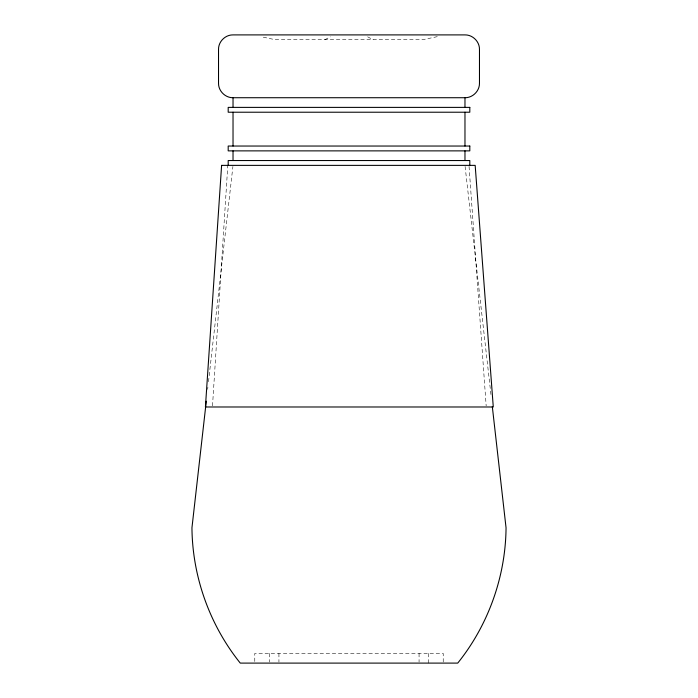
<?xml version="1.0" encoding="UTF-8"?>
<svg xmlns="http://www.w3.org/2000/svg" width="698" height="698" viewBox="0 0 698 698"><rect width="100%" height="100%" fill="white"/><g stroke="black" fill="none" stroke-linecap="round" stroke-linejoin="round"><path stroke-width="0.52" stroke-dasharray="3.49 2.62" d="M212.515 405.896L227.792 165.374M207.646 389.318L207.891 387.154M208.501 381.745L232.905 166.456M324.84 39.734L330.346 36.837M437.271 36.654L422.604 39.734L275.396 39.734L260.729 36.654M367.654 36.837L373.16 39.734M465.095 166.456L491.218 396.892M469.056 166.456L486.174 405.904M443.23 662.027L443.23 653.433L254.77 653.433L254.77 662.027M428.729 653.433L428.729 663.1M419.07 653.433L419.07 662.027M278.93 653.433L278.93 662.027M269.271 653.433L269.271 662.027"/><path stroke-width="1.05" d="M206.294 401.219L191.95 527.793C192.386 576.627 209.67 625.042 240.269 663.1L457.731 663.1C488.33 625.042 505.614 576.627 506.05 527.793L492.317 406.629M464.973 97.72C472.721 97.886 479.639 90.976 479.474 83.219L479.474 49.401C479.639 41.644 472.721 34.734 464.973 34.9L233.027 34.9C225.28 34.734 218.361 41.644 218.526 49.401L218.526 83.219C218.361 90.976 225.28 97.886 233.027 97.72L464.973 97.72L464.973 107.387M469.806 165.374L469.806 160.54L228.194 160.54L228.194 165.374M464.973 112.221L464.973 146.039M464.973 150.873L464.973 160.54M233.027 97.72L233.027 107.387M233.027 112.221L233.027 146.039M233.027 150.873L233.027 160.54M221.606 165.374L205.421 406.986L493.277 406.986L475.172 165.374L221.606 165.374M469.806 107.387L228.194 107.387L228.194 112.221L469.806 112.221L469.806 107.387M469.806 146.039L228.194 146.039L228.194 150.873L469.806 150.873L469.806 146.039"/></g></svg>
